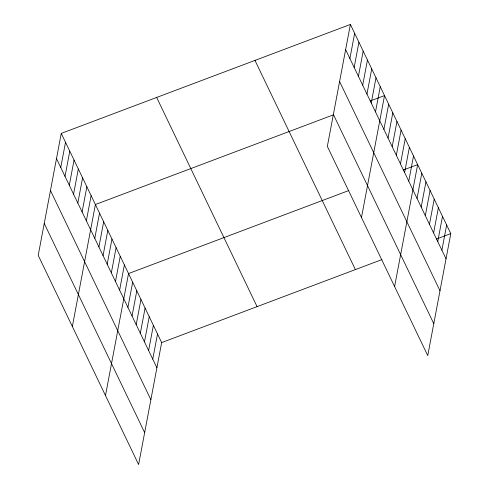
<?xml version="1.0" encoding="UTF-8"?>
<svg xmlns="http://www.w3.org/2000/svg" width="489" height="489" viewBox="0 0 489 489"><rect width="100%" height="100%" fill="white"/><g stroke="black" fill="none" stroke-linecap="round" stroke-linejoin="round"><path stroke-width="0.73" d="M61.253 133.405L38.209 255.368L138.613 464.55L161.663 342.587L61.253 133.405L350.387 24.45L450.791 233.632L427.747 355.595L327.337 146.413L350.387 24.45M60.758 167.489L65.52 142.299M65.025 176.382L69.786 151.187M69.291 185.27L74.053 160.074M73.564 194.164L78.319 168.968M77.83 203.051L82.586 177.855M82.097 211.945L86.859 186.749M86.364 220.832L91.125 195.637M72.348 326.487L95.392 204.53L333.406 114.836M94.774 238.351L99.53 213.155M98.912 246.982L103.674 221.786M103.057 255.606L107.818 230.417M107.195 264.237L111.957 239.042M111.339 272.868L116.101 247.672M115.483 281.493L120.245 256.303M119.622 290.124L124.383 264.928M105.483 395.522L128.528 273.559L348.822 190.539M127.91 307.379L132.666 282.19M132.048 316.01L136.81 290.814M136.193 324.641L140.954 299.445M140.331 333.266L145.092 308.076M144.475 341.897L149.237 316.701M148.619 350.527L153.375 325.332M152.757 359.152L157.519 333.963M349.892 58.533L354.653 33.338M354.158 67.427L358.92 42.231M358.425 76.315L363.186 51.119M362.691 85.208L367.453 60.013M366.958 94.096L371.719 68.9M371.23 102.983L375.986 77.794M375.497 111.877L380.259 86.681M361.481 217.532L384.525 95.575L370.21 100.966M383.902 129.396L388.663 104.2M388.046 138.026L392.808 112.831M392.19 146.651L396.946 121.461M396.328 155.282L401.09 130.086M400.473 163.913L405.234 138.717M404.611 172.538L409.372 147.348M408.755 181.168L413.517 155.973M394.611 286.566L417.655 164.604L403.346 169.995M417.038 198.424L421.799 173.234M421.182 207.055L425.943 181.859M425.32 215.686L430.082 190.49M429.464 224.31L434.226 199.115M433.609 232.941L438.37 207.746M437.747 241.572L442.508 216.376M441.891 250.197L446.653 225.001M161.663 342.587L381.958 259.573M436.481 239.023L450.791 233.632M345.625 49.646L446.029 258.828M339.592 81.577L439.996 290.759M333.376 114.481L433.78 323.663M254.971 60.404L355.381 269.586M156.663 97.452L257.073 306.634M56.492 158.601L156.902 367.783M50.459 190.533L150.869 399.715M44.242 223.436L144.652 432.618"/></g></svg>
